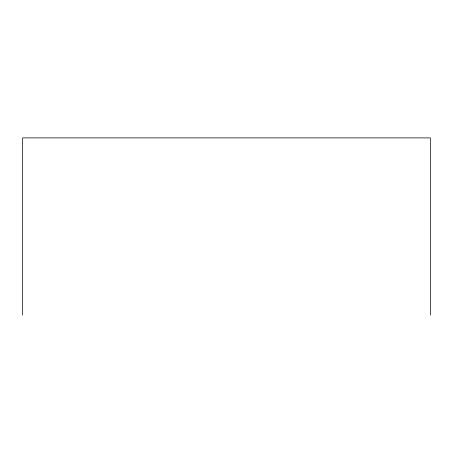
<?xml version="1.0" encoding="UTF-8"?>
<svg xmlns="http://www.w3.org/2000/svg" width="453" height="453" viewBox="0 0 453 453"><rect width="100%" height="100%" fill="white"/><g stroke="black" fill="none" stroke-linecap="round" stroke-linejoin="round"><path stroke-width="0.68" d="M430.35 315.101L430.35 137.899L22.65 137.899L22.65 315.101"/></g></svg>
